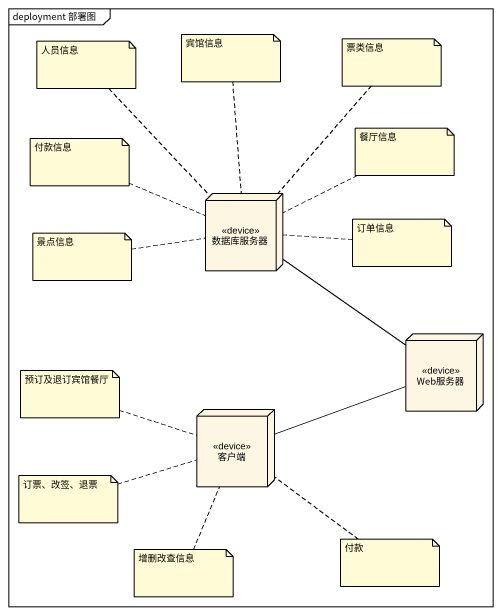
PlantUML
@startuml
mainframe deployment 部署图
node 数据库服务器 <<device>>
node Web服务器 <<device>>
node 客户端 <<device>>
Web服务器 -up- 数据库服务器
客户端 -right- Web服务器
note top of 数据库服务器 : 宾馆信息
note top of 数据库服务器 : 人员信息
note top of 数据库服务器 : 票类信息
note left of 数据库服务器 : 付款信息
note right of 数据库服务器 : 餐厅信息
note right of 数据库服务器 : 订单信息
note left of 数据库服务器 : 景点信息
note left of 客户端 : 预订及退订宾馆餐厅
note left of 客户端 : 订票、改签、退票
note bottom of 客户端 : 付款
note bottom of 客户端 : 增删改查信息
@enduml
